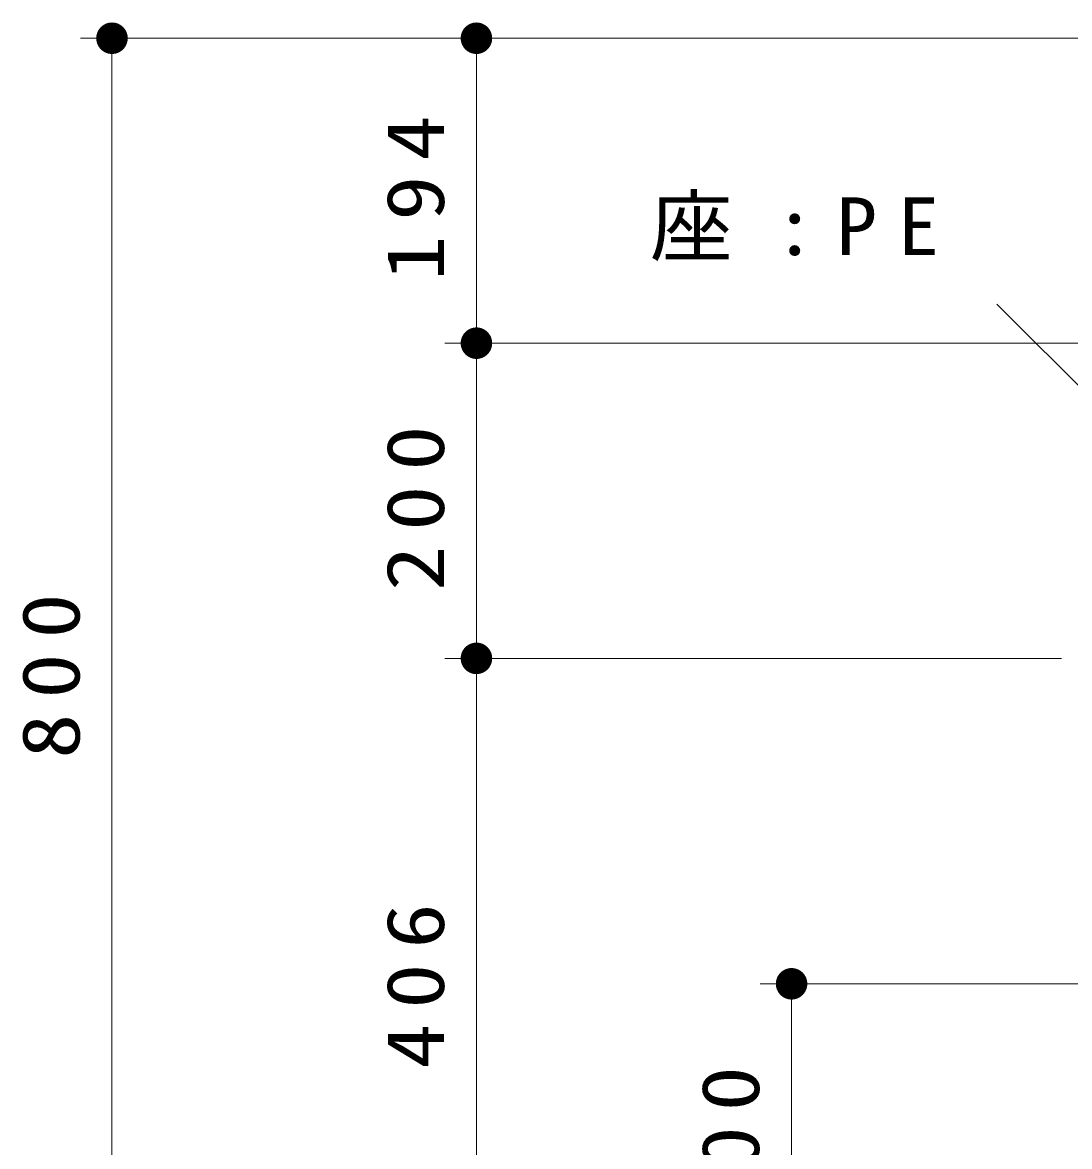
# Model space of a CAD drawing. Units: millimetres on the paper, with parts at other scales. Extents: x -385 to 0, y -12 to 267.
# Drawn here: x -160.92 to -127.69, y 99.87 to 135.54 of the extents above; entities that cross this region are included whole.
import ezdxf

# ---------------------------------------------------------------- set-up
doc = ezdxf.new("R2010")
doc.units = ezdxf.units.MM
doc.layers.add('LY_1', color=7, linetype='Continuous', lineweight=25)
doc.styles.add('ＭＳ ゴシック', font='')
doc.styles.get('ＭＳ ゴシック').set_extended_font_data('MS Gothic')

# ---------------------------------------------------------------- blocks, each defined once
blk = doc.blocks.new('filled_dot')
at = {"color": 0, "linetype": 'Continuous', "lineweight": -2, "const_width": 1.25}
blk.add_lwpolyline([(-0.625, 0, 1), (0.625, 0, 1)], format="xyb", close=True, dxfattribs=at)

msp = doc.modelspace()

# ---------------------------------------------------------------- linework, layer by layer
at = {"layer": 'LY_1', "lineweight": 13}
for p, q in [((-73.444, 135.037), (-159.077, 135.037)), ((-158.077, 95.037), (-158.077, 135.037)), ((-73.444, 135.037), (-147.513, 135.037)), ((-146.513, 125.362), (-146.513, 135.037)), ((-118.253, 114.858), (-129.997, 126.602)), ((-92.944, 125.362), (-147.513, 125.362)), ((-146.513, 115.362), (-146.513, 125.362)), ((-127.944, 115.362), (-147.513, 115.362)), ((-146.513, 95.037), (-146.513, 115.362)), ((-116.627, 105.037), (-137.513, 105.037)), ((-136.513, 95.037), (-136.513, 105.037))]:
    msp.add_line(p, q, dxfattribs=at)

# ---------------------------------------------------------------- block references
at = {"layer": 'LY_1', "lineweight": 13, "xscale": 0.4, "yscale": 0.4}
for p, rotation in [((-158.077, 135.037), 270), ((-146.513, 135.037), 270), ((-146.513, 125.362), 270), ((-146.513, 125.362), 90), ((-146.513, 115.362), 270), ((-146.513, 115.362), 90), ((-136.513, 105.037), 270)]:
    msp.add_blockref('filled_dot', p, dxfattribs=dict(at, rotation=rotation))

# ---------------------------------------------------------------- texts
at = {"layer": 'LY_1', "char_height": 1.833, "attachment_point": 8, "rotation": 90, "style": 'ＭＳ ゴシック'}
for s, insert in [('\\T1.33;\\W1.15;194', (-147.513, 130.199)), ('\\T1.33;\\W1.15;200', (-147.513, 120.362)), ('\\T1.33;\\W1.15;800', (-159.077, 115.037)), ('\\T1.33;\\W1.15;406', (-147.513, 105.199)), ('\\T1.33;\\W1.15;200', (-137.513, 100.037))]:
    msp.add_mtext(s, dxfattribs=dict(at, insert=insert))
at = {"layer": 'LY_1', "insert": (-141.007, 128.977), "char_height": 1.833, "attachment_point": 4, "style": 'ＭＳ ゴシック'}
msp.add_mtext('\\T1.5;\\W1.05;座:PE', dxfattribs=at)

doc.saveas('drawing.dxf')
